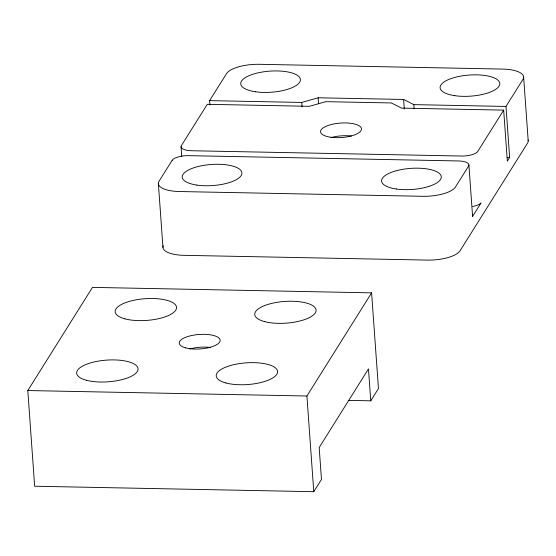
<?xml version="1.0" encoding="UTF-8"?>
<svg xmlns="http://www.w3.org/2000/svg" width="556" height="556" viewBox="0 0 556 556"><rect width="100%" height="100%" fill="white"/><g stroke="black" fill="none" stroke-linecap="round" stroke-linejoin="round"><path stroke-width="0.83" d="M370.755 400.827L368.468 368.927L319.186 447.524L321.472 479.418L313.772 491.699L34.66 486.229L27.8 390.541L92.484 287.382L371.596 292.859L378.455 388.547L370.755 400.827L348.216 400.383M209.911 104.952L209.598 100.629L226.542 73.607A27.348 9.667 -4.1 0 1 259.284 64.308L502.506 69.076A27.348 9.667 -4.1 0 1 522.925 79.425L505.988 106.439L509.643 157.473L507.336 161.157L503.673 110.123L401.557 108.121L391.348 102.95L325.781 101.665L309.407 106.314L207.291 104.313L181.416 145.575A13.671 4.83 -4.1 0 0 191.625 150.745L461.431 156.034A13.671 4.83 -4.1 0 0 477.799 151.385L503.673 110.123M313.772 491.699L306.912 396.011L371.596 292.859M472.482 216.604L481.03 202.968A13.671 4.83 -4.1 0 1 472.635 206.457M209.598 100.629L301.748 102.436L318.122 97.786L403.628 99.461L413.838 104.632L505.988 106.439M507.058 157.424L509.643 157.473M27.8 390.541L306.912 396.011M528.2 140.786L523.627 76.992M181.061 146.673L181.749 156.194M158.384 183.619L162.957 247.406M468.91 165.021L472.572 216.055A13.671 4.83 -4.1 0 0 472.239 214.998M413.838 104.632L414.144 108.955M403.628 99.461L404.309 108.976M318.122 97.786L318.553 103.84M301.748 102.436L302.061 106.759M331.508 137.464A20.509 7.249 -4.1 0 1 351.399 136.032M528.061 139.994A27.348 9.667 -4.1 0 1 527.498 143.212L460.041 250.791A27.348 9.667 -4.1 0 1 427.3 260.097L184.078 255.329A27.348 9.667 -4.1 0 1 163.235 245.794M189.784 348.973A20.509 7.249 -4.1 0 1 210.237 347.444M172.172 160.309L159.079 181.186A27.348 9.667 -4.1 0 0 179.505 191.535L422.727 196.303A27.348 9.667 -4.1 0 0 455.468 186.997L468.562 166.126A13.671 4.83 -4.1 0 0 458.352 160.948L188.547 155.659A13.671 4.83 -4.1 0 0 172.172 160.309M330.952 137.262A20.509 7.249 -4.1 0 0 361.469 128.95A20.509 7.249 -4.1 0 0 330.591 124.704A20.509 7.249 -4.1 0 0 330.952 137.262M454.794 95.674A29.913 10.571 -4.1 0 0 499.795 83.817A29.913 10.571 -4.1 0 0 455.26 77.291A29.913 10.571 -4.1 0 0 454.794 95.674M255.433 91.761A29.913 10.571 -4.1 0 0 300.428 79.911A29.913 10.571 -4.1 0 0 255.899 73.378A29.913 10.571 -4.1 0 0 255.433 91.761M196.907 185.092A29.913 10.571 -4.1 0 0 241.902 173.243A29.913 10.571 -4.1 0 0 197.373 166.717A29.913 10.571 -4.1 0 0 196.907 185.092M396.268 189.005A29.913 10.571 -4.1 0 0 441.269 177.149A29.913 10.571 -4.1 0 0 396.734 170.622A29.913 10.571 -4.1 0 0 396.268 189.005M124.898 318.845A30.768 10.877 -4.1 0 0 175.759 310.151A30.768 10.877 -4.1 0 0 136.901 299.698A30.768 10.877 -4.1 0 0 124.898 318.845M86.388 380.248A30.768 10.877 -4.1 0 0 137.249 371.554A30.768 10.877 -4.1 0 0 98.398 361.101A30.768 10.877 -4.1 0 0 86.388 380.248M225.945 382.98A30.768 10.877 -4.1 0 0 276.805 374.292A30.768 10.877 -4.1 0 0 237.954 363.839A30.768 10.877 -4.1 0 0 225.945 382.98M264.454 321.576A30.768 10.877 -4.1 0 0 315.308 312.889A30.768 10.877 -4.1 0 0 276.457 302.436A30.768 10.877 -4.1 0 0 264.454 321.576M185.732 347.882A20.509 7.249 -4.1 0 0 219.634 342.093A20.509 7.249 -4.1 0 0 193.731 335.122A20.509 7.249 -4.1 0 0 185.732 347.882"/></g></svg>
